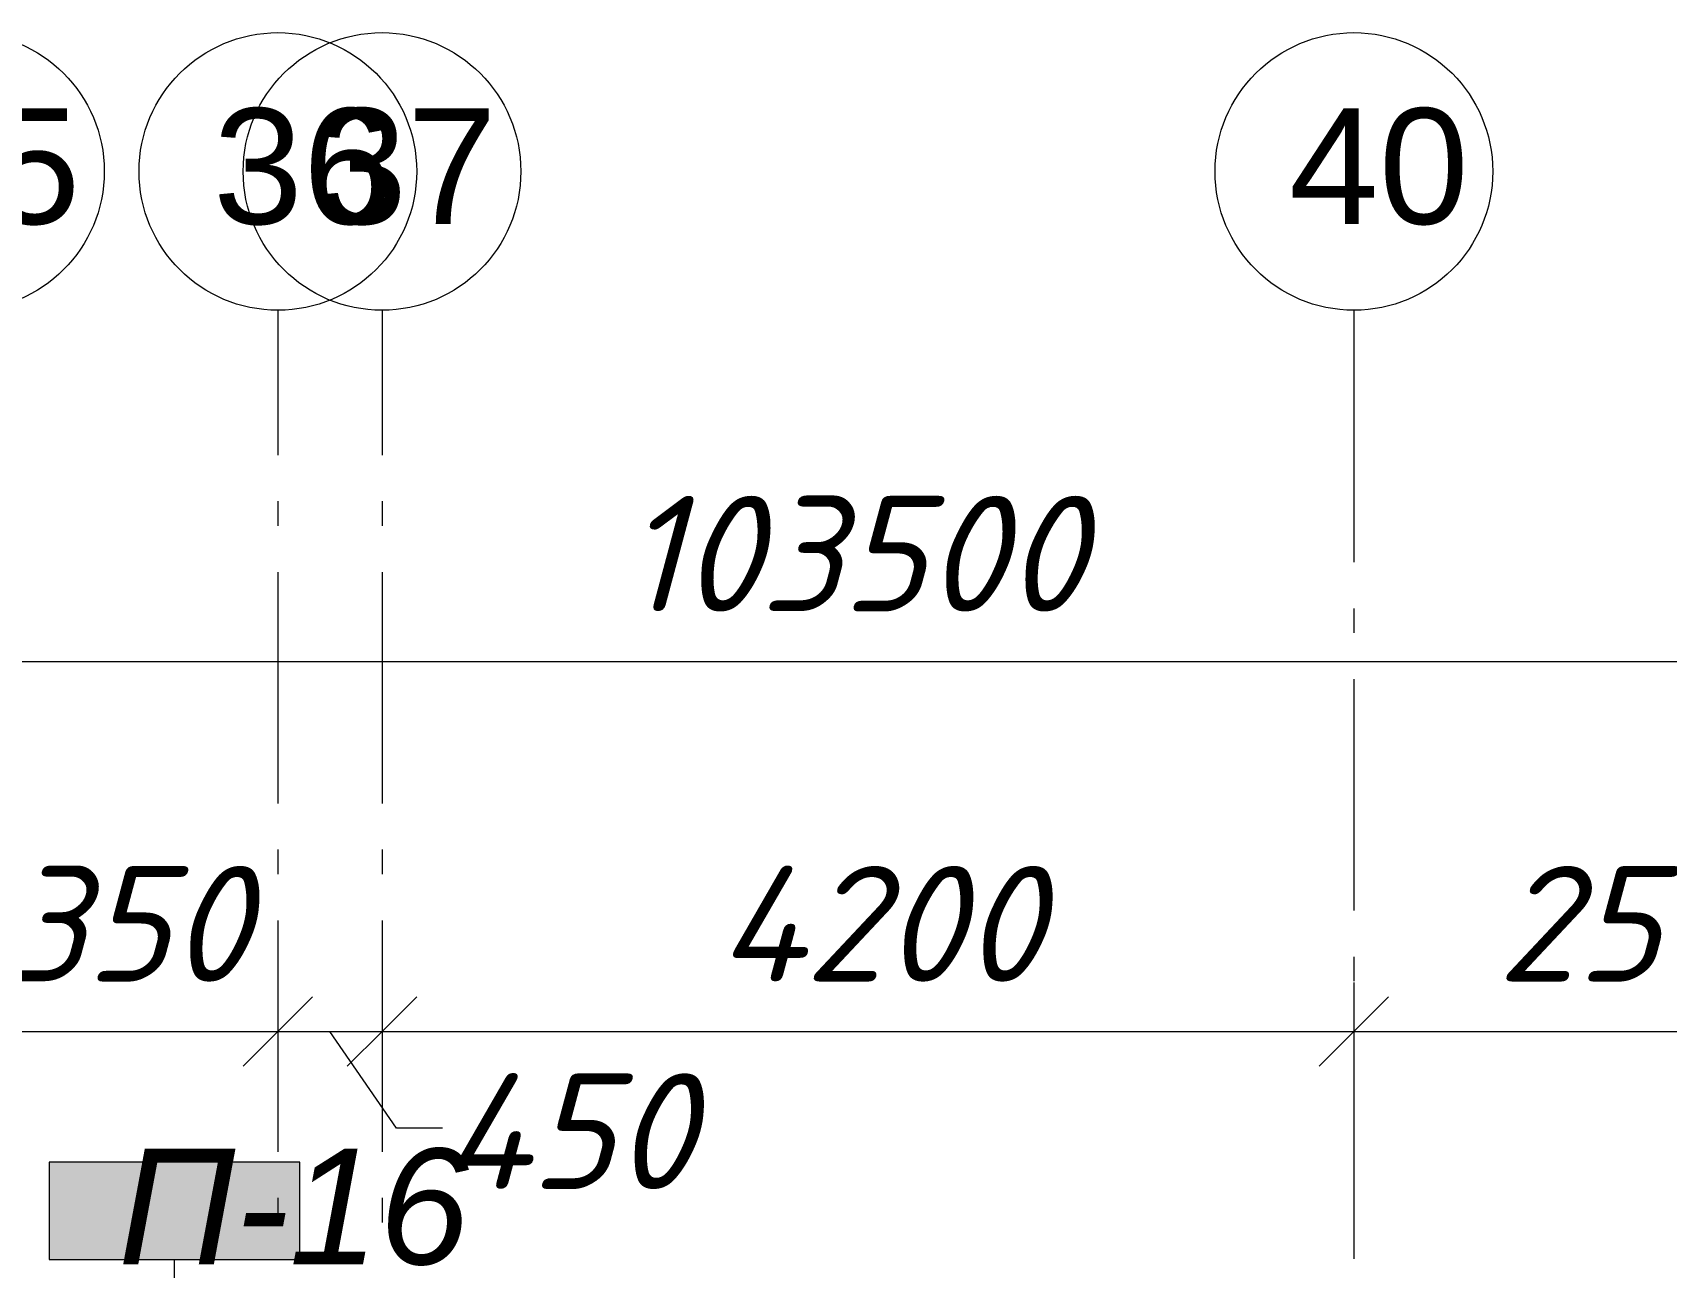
# Model space of a CAD drawing. Header units: millimetres. Extents: x -537608 to 253996, y -217170 to 186033.
# Drawn here: x -316986 to -309926, y -122937 to -117600 of the extents above; entities that cross this region are included whole.
import ezdxf

# ---------------------------------------------------------------- set-up
doc = ezdxf.new("R2010")
doc.units = ezdxf.units.MM
doc.layers.add('PDF _Геометрия', color=7, linetype='Continuous')
doc.layers.add('PDF _Текст', color=7, linetype='Continuous')
doc.layers.add('PDF _Сплошная заливка', color=7, linetype='Continuous', true_color=0xffffff)
doc.styles.add('PDF ArialMT', font='arial.ttf')
doc.styles.add('PDF GOST-Common Italic', font='ariali.ttf')
doc.styles.add('PDF ISOCPEUR Italic', font='isocpeui.ttf')

msp = doc.modelspace()

# ---------------------------------------------------------------- linework, layer by layer
at = {"layer": 'PDF _Геометрия', "color": 253, "lineweight": 9, "true_color": 0xaaaaaa}
for p, q in [((-315926.182, -118799.7064), (-315926.182, -119425.4971)), ((-315476.1843, -118799.7064), (-315476.1843, -119425.4971)), ((-311276.183, -118799.7064), (-311276.183, -119888.2877)), ((-315926.182, -119625.498), (-315926.182, -119731.3329)), ((-315476.1843, -119625.498), (-315476.1843, -119731.3329)), ((-315926.182, -119931.3295), (-315926.182, -120931.334)), ((-315476.1843, -119931.3295), (-315476.1843, -120931.334)), ((-311276.183, -120088.2886), (-311276.183, -120194.1192)), ((-311276.183, -120394.1201), (-311276.183, -121394.1202)), ((-315926.182, -121131.3305), (-315926.182, -121237.1655)), ((-315476.1843, -121131.3305), (-315476.1843, -121237.1655)), ((-315926.182, -121437.1664), (-315926.182, -122437.1664)), ((-315476.1843, -121437.1664), (-315476.1843, -122437.1664)), ((-311276.183, -121594.121), (-311276.183, -121699.956)), ((-311276.183, -121899.9526), (-311276.183, -122899.957)), ((-315926.182, -122637.1673), (-315926.182, -122742.998)), ((-315476.1843, -122637.1673), (-315476.1843, -122742.998))]:
    msp.add_line(p, q, dxfattribs=at)
at = {"layer": 'PDF _Геометрия', "lineweight": 9}
for p, q in [((-368366.2047, -120317.3973), (-264386.1644, -120317.3973)), ((-315926.182, -121705.2652), (-315926.182, -121917.3959)), ((-315476.1843, -121705.2652), (-315476.1843, -121917.3959)), ((-311276.183, -121705.2652), (-311276.183, -121917.3959)), ((-317276.1837, -121917.3959), (-315926.182, -121917.3959)), ((-315926.182, -121917.3959), (-315476.1843, -121917.3959)), ((-315926.182, -121917.3959), (-315926.182, -122157.3986)), ((-315414.1577, -122335.2025), (-315701.1853, -121917.3959)), ((-315476.1843, -121917.3959), (-311276.183, -121917.3959)), ((-315476.1843, -121917.3959), (-315476.1843, -122157.3986)), ((-311276.183, -121917.3959), (-308776.1806, -121917.3959)), ((-311276.183, -121917.3959), (-311276.183, -122157.3986)), ((-315214.1568, -122335.2025), (-315414.1577, -122335.2025)), ((-315831.4908, -122482.6196), (-316914.1471, -122482.6196)), ((-316914.1471, -122482.6196), (-316914.1471, -122902.8376)), ((-315831.4908, -122902.8376), (-315831.4908, -122482.6196)), ((-316914.1471, -122902.8376), (-315831.4908, -122902.8376)), ((-316376.184, -124649.6246), (-316372.8211, -122902.8376))]:
    msp.add_line(p, q, dxfattribs=at)
at = {"layer": 'PDF _Геометрия', "lineweight": 20}
for p, q in [((-315776.1856, -121767.3952), (-315926.182, -121917.3959)), ((-315326.1837, -121767.3952), (-315476.1843, -121917.3959)), ((-311126.1823, -121767.3952), (-311276.183, -121917.3959)), ((-315926.182, -121917.3959), (-316076.1827, -122067.3965)), ((-315476.1843, -121917.3959), (-315626.185, -122067.3965)), ((-311276.183, -121917.3959), (-311426.1836, -122067.3965))]:
    msp.add_line(p, q, dxfattribs=at)
for centre, radius in [((-317276.1863, -118199.7076), 600), ((-315926.1847, -118199.7076), 600), ((-315476.184, -118199.7071), 599.9987), ((-311276.1826, -118199.7071), 599.9987)]:
    msp.add_circle(centre, radius, dxfattribs=at)
at = {"layer": 'PDF _Сплошная заливка', "lineweight": 9, "transparency": 33554559}
msp.add_solid([(-315831.4908, -122482.6196), (-316914.1471, -122482.6196), (-315831.4908, -122902.8376), (-316914.1471, -122902.8376)], dxfattribs=at)

# ---------------------------------------------------------------- texts
at = {"layer": 'PDF _Текст', "char_height": 500, "attachment_point": 4}
for s, insert, style in [('35', (-317556.6276, -118180.3163), 'PDF ArialMT'), ('36', (-316206.6259, -118180.3163), 'PDF ArialMT'), ('37', (-315756.6282, -118180.3163), 'PDF ArialMT'), ('40', (-311556.6269, -118180.3163), 'PDF ArialMT'), ('103500', (-314436.8583, -119851.8812), 'PDF ISOCPEUR Italic'), ('2300 1350', (-319058.2618, -121451.8839), 'PDF ISOCPEUR Italic'), ('4200', (-314027.4094, -121451.8839), 'PDF ISOCPEUR Italic'), ('2500', (-310658.2548, -121451.8839), 'PDF ISOCPEUR Italic'), ('450', (-315214.1697, -122348.5336), 'PDF ISOCPEUR Italic'), ('П-16', (-316616.1739, -122677.6472), 'PDF GOST-Common Italic')]:
    msp.add_mtext(s, dxfattribs=dict(at, insert=insert, style=style))

doc.saveas('drawing.dxf')
